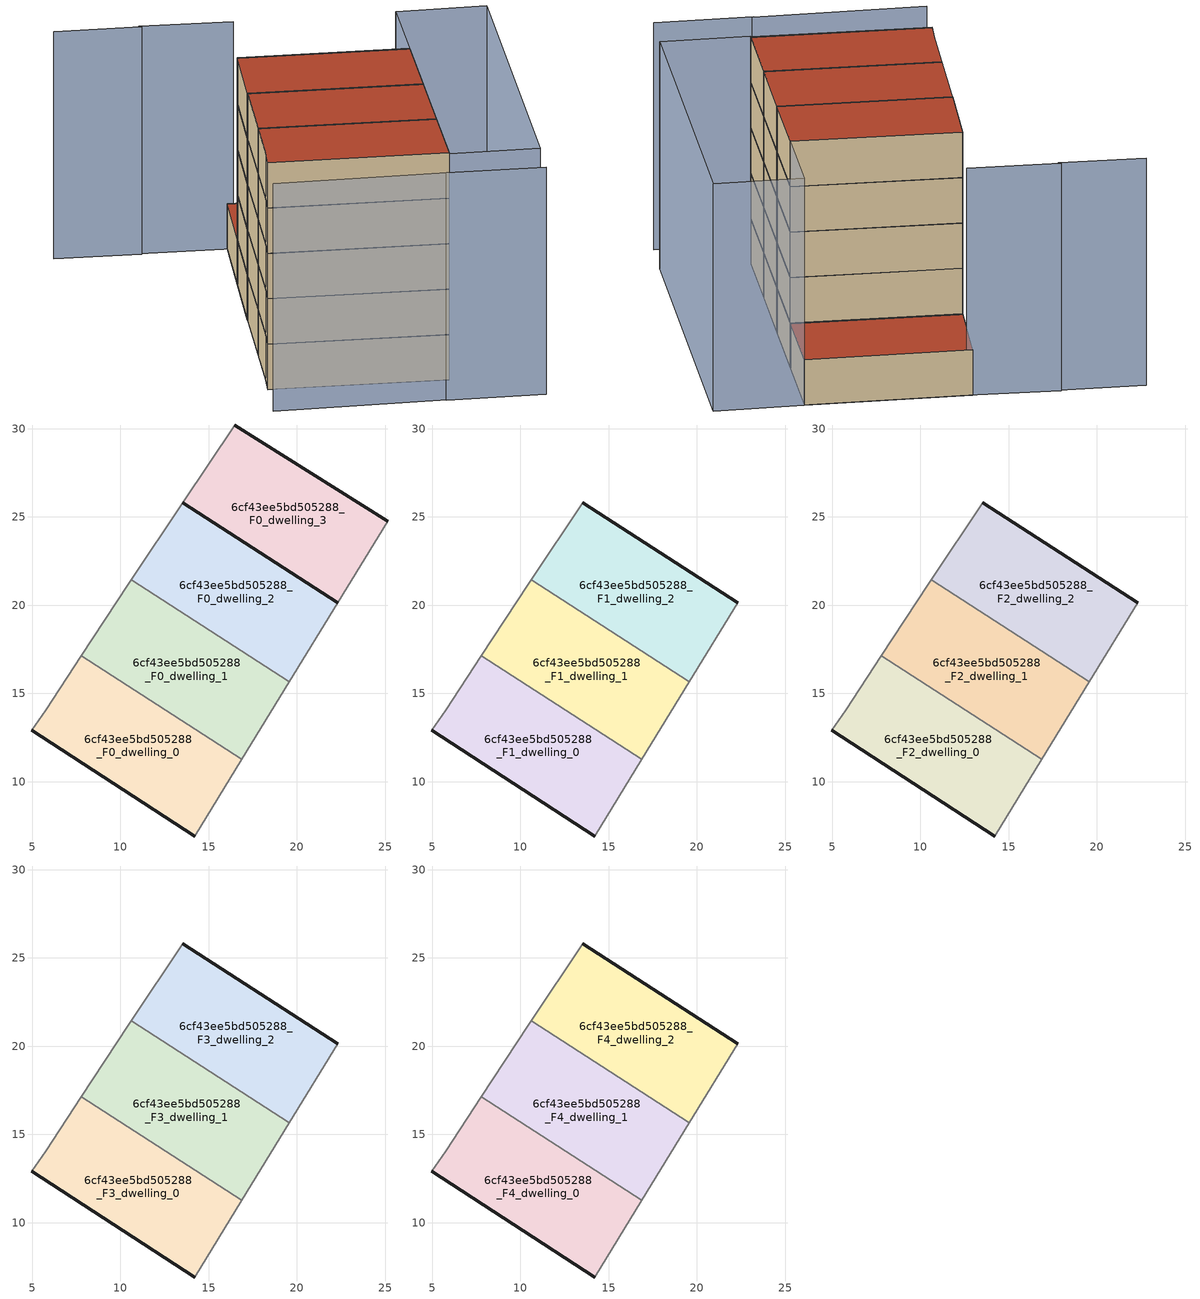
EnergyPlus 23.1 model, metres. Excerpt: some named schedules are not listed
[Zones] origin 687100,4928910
6cf43ee5bd505288_F0_dwelling_0
 floor ground (EU_floor_Construction): 14.22,6.92 16.88,11.26 7.8,17.14 5.78,14.06 4.98,12.91 z0
 wall outside (EU_wall_Construction): 14.22,6.92 4.98,12.91 z0:3
 wall adiabatic (EU_wall_Construction): 16.88,11.26 14.22,6.92 / 4.98,12.91 5.78,14.06 7.8,17.14 z0:3
 wall to 6cf43ee5bd505288_F0_dwelling_1 (EU_wall_Construction): 7.79,17.14 16.88,11.26 z0:3
6cf43ee5bd505288_F0_dwelling_1
 floor ground (EU_floor_Construction): 16.88,11.26 19.57,15.66 10.62,21.45 10.46,21.2 7.8,17.14 z0
 wall adiabatic (EU_wall_Construction): 19.57,15.66 16.88,11.26 / 7.8,17.14 10.46,21.2 10.62,21.45 z0:3
 wall to 6cf43ee5bd505288_F0_dwelling_2 (EU_wall_Construction): 10.62,21.45 19.57,15.66 z0:3
6cf43ee5bd505288_F0_dwelling_2
 floor ground (EU_floor_Construction): 19.57,15.66 22.32,20.13 13.54,25.82 10.62,21.45 z0
 wall outside (EU_wall_Construction): 13.54,25.82 22.32,20.13 z0:3
 wall adiabatic (EU_wall_Construction): 22.32,20.13 19.57,15.66 / 10.62,21.45 13.54,25.82 z0:3
6cf43ee5bd505288_F0_dwelling_3
 floor ground (EU_floor_Construction): 22.32,20.13 25.16,24.76 16.48,30.21 13.54,25.82 z0
 wall outside (EU_wall_Construction): 16.48,30.21 25.16,24.76 / 22.32,20.13 13.54,25.82 z0:3
 wall adiabatic (EU_wall_Construction): 25.16,24.76 22.32,20.13 / 13.54,25.82 16.48,30.21 z0:3
 roof outside (EU_roof_Construction): 25.16,24.76 22.32,20.13 13.54,25.82 16.48,30.21 z3
6cf43ee5bd505288_F1_dwelling_0
 floor to 6cf43ee5bd505288_F0_dwelling_0 (EU_floor_Construction): 14.22,6.92 16.88,11.26 7.79,17.14 5.78,14.06 4.98,12.91 z3
 wall outside (EU_wall_Construction): 14.22,6.92 4.98,12.91 z3:6
 wall adiabatic (EU_wall_Construction): 16.88,11.26 14.22,6.92 / 4.98,12.91 5.78,14.06 7.8,17.14 z3:6
 wall to 6cf43ee5bd505288_F1_dwelling_1 (EU_wall_Construction): 7.79,17.14 16.88,11.26 z3:6
6cf43ee5bd505288_F1_dwelling_1
 floor to 6cf43ee5bd505288_F0_dwelling_1 (EU_floor_Construction): 16.88,11.26 19.57,15.66 10.62,21.45 10.46,21.2 7.79,17.14 z3
 wall adiabatic (EU_wall_Construction): 19.57,15.66 16.88,11.26 / 7.8,17.14 10.46,21.2 10.62,21.45 z3:6
 wall to 6cf43ee5bd505288_F1_dwelling_2 (EU_wall_Construction): 10.62,21.45 19.57,15.66 z3:6
6cf43ee5bd505288_F1_dwelling_2
 floor to 6cf43ee5bd505288_F0_dwelling_2 (EU_floor_Construction): 19.57,15.66 22.32,20.13 13.54,25.82 10.62,21.45 z3
 wall outside (EU_wall_Construction): 13.54,25.82 22.32,20.13 z3:6
 wall adiabatic (EU_wall_Construction): 22.32,20.13 19.57,15.66 / 10.62,21.45 13.54,25.82 z3:6
6cf43ee5bd505288_F2_dwelling_0
 floor to 6cf43ee5bd505288_F1_dwelling_0 (EU_floor_Construction): 14.22,6.92 16.88,11.26 7.79,17.14 5.78,14.06 4.98,12.91 z6
 wall outside (EU_wall_Construction): 14.22,6.92 4.98,12.91 z6:9
 wall adiabatic (EU_wall_Construction): 16.88,11.26 14.22,6.92 / 4.98,12.91 5.78,14.06 7.8,17.14 z6:9
 wall to 6cf43ee5bd505288_F2_dwelling_1 (EU_wall_Construction): 7.79,17.14 16.88,11.26 z6:9
6cf43ee5bd505288_F2_dwelling_1
 floor to 6cf43ee5bd505288_F1_dwelling_1 (EU_floor_Construction): 16.88,11.26 19.57,15.66 10.62,21.45 10.46,21.2 7.79,17.14 z6
 wall adiabatic (EU_wall_Construction): 19.57,15.66 16.88,11.26 / 7.8,17.14 10.46,21.2 10.62,21.45 z6:9
 wall to 6cf43ee5bd505288_F2_dwelling_2 (EU_wall_Construction): 10.62,21.45 19.57,15.66 z6:9
6cf43ee5bd505288_F2_dwelling_2
 floor to 6cf43ee5bd505288_F1_dwelling_2 (EU_floor_Construction): 19.57,15.66 22.32,20.13 13.54,25.82 10.62,21.45 z6
 wall outside (EU_wall_Construction): 13.54,25.82 22.32,20.13 z6:9
 wall adiabatic (EU_wall_Construction): 22.32,20.13 19.57,15.66 / 10.62,21.45 13.54,25.82 z6:9
6cf43ee5bd505288_F3_dwelling_0
 floor to 6cf43ee5bd505288_F2_dwelling_0 (EU_floor_Construction): 14.22,6.92 16.88,11.26 7.79,17.14 5.78,14.06 4.98,12.91 z9
 wall outside (EU_wall_Construction): 14.22,6.92 4.98,12.91 z9:12
 wall adiabatic (EU_wall_Construction): 16.88,11.26 14.22,6.92 / 4.98,12.91 5.78,14.06 7.8,17.14 z9:12
 wall to 6cf43ee5bd505288_F3_dwelling_1 (EU_wall_Construction): 7.79,17.14 16.88,11.26 z9:12
6cf43ee5bd505288_F3_dwelling_1
 floor to 6cf43ee5bd505288_F2_dwelling_1 (EU_floor_Construction): 16.88,11.26 19.57,15.66 10.62,21.45 10.46,21.2 7.79,17.14 z9
 wall adiabatic (EU_wall_Construction): 19.57,15.66 16.88,11.26 / 7.8,17.14 10.46,21.2 10.62,21.45 z9:12
 wall to 6cf43ee5bd505288_F3_dwelling_2 (EU_wall_Construction): 10.62,21.45 19.57,15.66 z9:12
6cf43ee5bd505288_F3_dwelling_2
 floor to 6cf43ee5bd505288_F2_dwelling_2 (EU_floor_Construction): 19.57,15.66 22.32,20.13 13.54,25.82 10.62,21.45 z9
 wall outside (EU_wall_Construction): 13.54,25.82 22.32,20.13 z9:12
 wall adiabatic (EU_wall_Construction): 22.32,20.13 19.57,15.66 / 10.62,21.45 13.54,25.82 z9:12
6cf43ee5bd505288_F4_dwelling_0
 floor to 6cf43ee5bd505288_F3_dwelling_0 (EU_floor_Construction): 14.22,6.92 16.88,11.26 7.79,17.14 5.78,14.06 4.98,12.91 z12
 wall outside (EU_wall_Construction): 14.22,6.92 4.98,12.91 z12:15
 wall adiabatic (EU_wall_Construction): 16.88,11.26 14.22,6.92 / 4.98,12.91 5.78,14.06 7.8,17.14 z12:15
 wall to 6cf43ee5bd505288_F4_dwelling_1 (EU_wall_Construction): 7.79,17.14 16.88,11.26 z12:15
 roof outside (EU_roof_Construction): 16.88,11.26 14.22,6.92 4.98,12.91 5.78,14.06 7.8,17.14 z15
6cf43ee5bd505288_F4_dwelling_1
 floor to 6cf43ee5bd505288_F3_dwelling_1 (EU_floor_Construction): 16.88,11.26 19.57,15.66 10.62,21.45 10.46,21.2 7.79,17.14 z12
 wall adiabatic (EU_wall_Construction): 19.57,15.66 16.88,11.26 / 7.8,17.14 10.46,21.2 10.62,21.45 z12:15
 wall to 6cf43ee5bd505288_F4_dwelling_2 (EU_wall_Construction): 10.62,21.45 19.57,15.66 z12:15
 roof outside (EU_roof_Construction): 19.57,15.66 16.88,11.26 7.8,17.14 10.46,21.2 10.62,21.45 z15
6cf43ee5bd505288_F4_dwelling_2
 floor to 6cf43ee5bd505288_F3_dwelling_2 (EU_floor_Construction): 19.57,15.66 22.32,20.13 13.54,25.82 10.62,21.45 z12
 wall outside (EU_wall_Construction): 13.54,25.82 22.32,20.13 z12:15
 wall adiabatic (EU_wall_Construction): 22.32,20.13 19.57,15.66 / 10.62,21.45 13.54,25.82 z12:15
 roof outside (EU_roof_Construction): 22.32,20.13 19.57,15.66 10.62,21.45 13.54,25.82 z15
shading: 12.18,4.83 17.33,1.55 / 3.23,10.33 12.28,4.77 / 11.99,33.14 16.79,30.01 / 7.58,35.9 12.07,32.97 / 14.15,6.81 25.15,24.76 / 25.15,24.76 29.87,21.87 / 29.87,21.87 18.86,3.92 / 18.86,3.92 14.15,6.81 z0:15
[Building]
EU S2 Campaign: North Axis=0; Terrain=City; Solar Distribution=FullExterior
[Site:Location]
Bologna: Latitude=44.5; Longitude=11.25; Time Zone=1; Elevation=37
[SizingPeriod:WeatherFileDays]
AnnualSizingPeriod: Begin Month=1; Begin Day of Month=1; End Month=12; End Day of Month=31; Day of Week for Start Day=Monday; Use Weather File Daylight Saving Period=No; Use Weather File Rain and Snow Indicators=No
[MATERIAL]
EU_InternalMass_Material: Roughness=MediumRough; Thickness=0.1; Conductivity=1; Density=1800; Specific Heat=900; Thermal Absorptance=0.9; Solar Absorptance=0.7; Visible Absorptance=0.7
[MATERIAL:NOMASS] Roughness=MediumRough; Thermal Absorptance=0.9; Solar Absorptance=0.7; Visible Absorptance=0.7
Name | Thermal Resistance
EU_wall_NoMass | 0.905828
EU_roof_NoMass | 0.37593
EU_floor_NoMass | 0.67114
[CONSTRUCTION]
EU_wall_Construction: EU_wall_NoMass
EU_roof_Construction: EU_roof_NoMass
EU_floor_Construction: EU_floor_NoMass
EU_InternalMass_Construction: EU_InternalMass_Material
[ZONE] Type=1; Multiplier=1; Ceiling Height=autocalculate; Floor Area=autocalculate; Part of Total Floor Area=Yes
Name | Volume
6cf43ee5bd505288_F0_dwelling_0 | 166.234
6cf43ee5bd505288_F1_dwelling_0; 6cf43ee5bd505288_F2_dwelling_0; 6cf43ee5bd505288_F3_dwelling_0; 6cf43ee5bd505288_F4_dwelling_0 | 166.236
6cf43ee5bd505288_F0_dwelling_1 | 166.239
6cf43ee5bd505288_F1_dwelling_1; 6cf43ee5bd505288_F2_dwelling_1; 6cf43ee5bd505288_F3_dwelling_1; 6cf43ee5bd505288_F4_dwelling_1 | 166.238
6cf43ee5bd505288_F0_dwelling_2; 6cf43ee5bd505288_F1_dwelling_2; 6cf43ee5bd505288_F2_dwelling_2; 6cf43ee5bd505288_F3_dwelling_2; 6cf43ee5bd505288_F4_dwelling_2 | 166.243
6cf43ee5bd505288_F0_dwelling_3 | 166.244
[INTERNALMASS] Construction=EU_InternalMass_Construction
Name | Zone or ZoneList | Surface Area
6cf43ee5bd505288_F0_dwelling_0_EU_InternalMass | 6cf43ee5bd505288_F0_dwelling_0 | 55.4118
6cf43ee5bd505288_F0_dwelling_1_EU_InternalMass | 6cf43ee5bd505288_F0_dwelling_1 | 55.4129
6cf43ee5bd505288_F0_dwelling_2_EU_InternalMass | 6cf43ee5bd505288_F0_dwelling_2 | 55.4144
6cf43ee5bd505288_F0_dwelling_3_EU_InternalMass | 6cf43ee5bd505288_F0_dwelling_3 | 55.4146
6cf43ee5bd505288_F1_dwelling_0_EU_InternalMass | 6cf43ee5bd505288_F1_dwelling_0 | 73.883
6cf43ee5bd505288_F1_dwelling_1_EU_InternalMass | 6cf43ee5bd505288_F1_dwelling_1 | 73.8819
6cf43ee5bd505288_F1_dwelling_2_EU_InternalMass | 6cf43ee5bd505288_F1_dwelling_2 | 73.8821
6cf43ee5bd505288_F2_dwelling_0_EU_InternalMass | 6cf43ee5bd505288_F2_dwelling_0 | 73.883
6cf43ee5bd505288_F2_dwelling_1_EU_InternalMass | 6cf43ee5bd505288_F2_dwelling_1 | 73.8819
6cf43ee5bd505288_F2_dwelling_2_EU_InternalMass | 6cf43ee5bd505288_F2_dwelling_2 | 73.8821
6cf43ee5bd505288_F3_dwelling_0_EU_InternalMass | 6cf43ee5bd505288_F3_dwelling_0 | 73.883
6cf43ee5bd505288_F3_dwelling_1_EU_InternalMass | 6cf43ee5bd505288_F3_dwelling_1 | 73.8819
6cf43ee5bd505288_F3_dwelling_2_EU_InternalMass | 6cf43ee5bd505288_F3_dwelling_2 | 73.8821
6cf43ee5bd505288_F4_dwelling_0_EU_InternalMass | 6cf43ee5bd505288_F4_dwelling_0 | 73.883
6cf43ee5bd505288_F4_dwelling_1_EU_InternalMass | 6cf43ee5bd505288_F4_dwelling_1 | 73.8819
6cf43ee5bd505288_F4_dwelling_2_EU_InternalMass | 6cf43ee5bd505288_F4_dwelling_2 | 73.8821
[OTHEREQUIPMENT] Fuel Type=Electricity; Design Level Calculation Method=Watts/Area; Power per Zone Floor Area=1; Fraction Latent=0; Fraction Radiant=0; Fraction Lost=0; Carbon Dioxide Generation Rate=0; EndUse Subcategory=EU_Step8_InternalGains
Name | Zone or ZoneList or Space or SpaceList | Schedule
EU_Step8_InternalGain_6cf43ee5bd505288_F0_dwelling_0_f000 | 6cf43ee5bd505288_F0_dwelling_0 | EU_Step8_GainSchedule_6cf43ee5bd505288_F0_dwelling_0_f000
EU_Step8_InternalGain_6cf43ee5bd505288_F0_dwelling_1_f000 | 6cf43ee5bd505288_F0_dwelling_1 | EU_Step8_GainSchedule_6cf43ee5bd505288_F0_dwelling_1_f000
EU_Step8_InternalGain_6cf43ee5bd505288_F0_dwelling_2_f000 | 6cf43ee5bd505288_F0_dwelling_2 | EU_Step8_GainSchedule_6cf43ee5bd505288_F0_dwelling_2_f000
EU_Step8_InternalGain_6cf43ee5bd505288_F0_dwelling_3_f000 | 6cf43ee5bd505288_F0_dwelling_3 | EU_Step8_GainSchedule_6cf43ee5bd505288_F0_dwelling_3_f000
EU_Step8_InternalGain_6cf43ee5bd505288_F1_dwelling_0_f000 | 6cf43ee5bd505288_F1_dwelling_0 | EU_Step8_GainSchedule_6cf43ee5bd505288_F1_dwelling_0_f000
EU_Step8_InternalGain_6cf43ee5bd505288_F1_dwelling_1_f000 | 6cf43ee5bd505288_F1_dwelling_1 | EU_Step8_GainSchedule_6cf43ee5bd505288_F1_dwelling_1_f000
EU_Step8_InternalGain_6cf43ee5bd505288_F1_dwelling_2_f000 | 6cf43ee5bd505288_F1_dwelling_2 | EU_Step8_GainSchedule_6cf43ee5bd505288_F1_dwelling_2_f000
EU_Step8_InternalGain_6cf43ee5bd505288_F2_dwelling_0_f000 | 6cf43ee5bd505288_F2_dwelling_0 | EU_Step8_GainSchedule_6cf43ee5bd505288_F2_dwelling_0_f000
EU_Step8_InternalGain_6cf43ee5bd505288_F2_dwelling_1_f000 | 6cf43ee5bd505288_F2_dwelling_1 | EU_Step8_GainSchedule_6cf43ee5bd505288_F2_dwelling_1_f000
EU_Step8_InternalGain_6cf43ee5bd505288_F2_dwelling_2_f000 | 6cf43ee5bd505288_F2_dwelling_2 | EU_Step8_GainSchedule_6cf43ee5bd505288_F2_dwelling_2_f000
EU_Step8_InternalGain_6cf43ee5bd505288_F3_dwelling_0_f000 | 6cf43ee5bd505288_F3_dwelling_0 | EU_Step8_GainSchedule_6cf43ee5bd505288_F3_dwelling_0_f000
EU_Step8_InternalGain_6cf43ee5bd505288_F3_dwelling_1_f000 | 6cf43ee5bd505288_F3_dwelling_1 | EU_Step8_GainSchedule_6cf43ee5bd505288_F3_dwelling_1_f000
EU_Step8_InternalGain_6cf43ee5bd505288_F3_dwelling_2_f000 | 6cf43ee5bd505288_F3_dwelling_2 | EU_Step8_GainSchedule_6cf43ee5bd505288_F3_dwelling_2_f000
EU_Step8_InternalGain_6cf43ee5bd505288_F4_dwelling_0_f000 | 6cf43ee5bd505288_F4_dwelling_0 | EU_Step8_GainSchedule_6cf43ee5bd505288_F4_dwelling_0_f000
EU_Step8_InternalGain_6cf43ee5bd505288_F4_dwelling_1_f000 | 6cf43ee5bd505288_F4_dwelling_1 | EU_Step8_GainSchedule_6cf43ee5bd505288_F4_dwelling_1_f000
EU_Step8_InternalGain_6cf43ee5bd505288_F4_dwelling_2_f000 | 6cf43ee5bd505288_F4_dwelling_2 | EU_Step8_GainSchedule_6cf43ee5bd505288_F4_dwelling_2_f000
[ZONEVENTILATION:DESIGNFLOWRATE] Schedule=EU_AlwaysOn; Design Flow Rate Calculation Method=AirChanges/Hour; Air Changes per Hour=0.73129; Ventilation Type=Natural; Fan Pressure Rise=0; Fan Total Efficiency=1; Constant Term Coefficient=1; Temperature Term Coefficient=0; Velocity Term Coefficient=0; Velocity Squared Term Coefficient=0; Minimum Indoor Temperature=-100; Maximum Indoor Temperature=100; Delta Temperature=-100; Minimum Outdoor Temperature=-100; Maximum Outdoor Temperature=100; Maximum Wind Speed=40
Name | Zone or ZoneList or Space or SpaceList
EU_ConstantAir_6cf43ee5bd505288_F0_dwelling_0 | 6cf43ee5bd505288_F0_dwelling_0
EU_ConstantAir_6cf43ee5bd505288_F0_dwelling_1 | 6cf43ee5bd505288_F0_dwelling_1
EU_ConstantAir_6cf43ee5bd505288_F0_dwelling_2 | 6cf43ee5bd505288_F0_dwelling_2
EU_ConstantAir_6cf43ee5bd505288_F0_dwelling_3 | 6cf43ee5bd505288_F0_dwelling_3
EU_ConstantAir_6cf43ee5bd505288_F1_dwelling_0 | 6cf43ee5bd505288_F1_dwelling_0
EU_ConstantAir_6cf43ee5bd505288_F1_dwelling_1 | 6cf43ee5bd505288_F1_dwelling_1
EU_ConstantAir_6cf43ee5bd505288_F1_dwelling_2 | 6cf43ee5bd505288_F1_dwelling_2
EU_ConstantAir_6cf43ee5bd505288_F2_dwelling_0 | 6cf43ee5bd505288_F2_dwelling_0
EU_ConstantAir_6cf43ee5bd505288_F2_dwelling_1 | 6cf43ee5bd505288_F2_dwelling_1
EU_ConstantAir_6cf43ee5bd505288_F2_dwelling_2 | 6cf43ee5bd505288_F2_dwelling_2
EU_ConstantAir_6cf43ee5bd505288_F3_dwelling_0 | 6cf43ee5bd505288_F3_dwelling_0
EU_ConstantAir_6cf43ee5bd505288_F3_dwelling_1 | 6cf43ee5bd505288_F3_dwelling_1
EU_ConstantAir_6cf43ee5bd505288_F3_dwelling_2 | 6cf43ee5bd505288_F3_dwelling_2
EU_ConstantAir_6cf43ee5bd505288_F4_dwelling_0 | 6cf43ee5bd505288_F4_dwelling_0
EU_ConstantAir_6cf43ee5bd505288_F4_dwelling_1 | 6cf43ee5bd505288_F4_dwelling_1
EU_ConstantAir_6cf43ee5bd505288_F4_dwelling_2 | 6cf43ee5bd505288_F4_dwelling_2
[HVACTEMPLATE:THERMOSTAT] Constant Heating Setpoint=20; Constant Cooling Setpoint=50
EU_HeatOnly_6cf43ee5bd505288_F0_dwelling_0; EU_HeatOnly_6cf43ee5bd505288_F0_dwelling_1; EU_HeatOnly_6cf43ee5bd505288_F0_dwelling_2; EU_HeatOnly_6cf43ee5bd505288_F0_dwelling_3; EU_HeatOnly_6cf43ee5bd505288_F1_dwelling_0; EU_HeatOnly_6cf43ee5bd505288_F1_dwelling_1; EU_HeatOnly_6cf43ee5bd505288_F1_dwelling_2; EU_HeatOnly_6cf43ee5bd505288_F2_dwelling_0; EU_HeatOnly_6cf43ee5bd505288_F2_dwelling_1; EU_HeatOnly_6cf43ee5bd505288_F2_dwelling_2; EU_HeatOnly_6cf43ee5bd505288_F3_dwelling_0; EU_HeatOnly_6cf43ee5bd505288_F3_dwelling_1; EU_HeatOnly_6cf43ee5bd505288_F3_dwelling_2; EU_HeatOnly_6cf43ee5bd505288_F4_dwelling_0; EU_HeatOnly_6cf43ee5bd505288_F4_dwelling_1; EU_HeatOnly_6cf43ee5bd505288_F4_dwelling_2
[HVACTEMPLATE:ZONE:IDEALLOADSAIRSYSTEM] System Availability Schedule=EU_AlwaysOn; Maximum Heating Supply Air Temperature=50; Minimum Cooling Supply Air Temperature=13; Maximum Heating Supply Air Humidity Ratio=0.0156; Minimum Cooling Supply Air Humidity Ratio=0.0077; Heating Limit=NoLimit; Cooling Limit=NoLimit; Heating Availability Schedule=EU_AlwaysOn; Cooling Availability Schedule=EU_CoolingOff; Dehumidification Control Type=ConstantSensibleHeatRatio; Cooling Sensible Heat Ratio=0.7; Dehumidification Setpoint=60; Humidification Control Type=None; Humidification Setpoint=30; Outdoor Air Method=None; Outdoor Air Flow Rate per Person=0.00944; Outdoor Air Flow Rate per Zone Floor Area=0; Outdoor Air Flow Rate per Zone=0; Demand Controlled Ventilation Type=None; Outdoor Air Economizer Type=NoEconomizer; Heat Recovery Type=None; Sensible Heat Recovery Effectiveness=0.7; Latent Heat Recovery Effectiveness=0.65
Name | Template Thermostat
6cf43ee5bd505288_F0_dwelling_0 | EU_HeatOnly_6cf43ee5bd505288_F0_dwelling_0
6cf43ee5bd505288_F0_dwelling_1 | EU_HeatOnly_6cf43ee5bd505288_F0_dwelling_1
6cf43ee5bd505288_F0_dwelling_2 | EU_HeatOnly_6cf43ee5bd505288_F0_dwelling_2
6cf43ee5bd505288_F0_dwelling_3 | EU_HeatOnly_6cf43ee5bd505288_F0_dwelling_3
6cf43ee5bd505288_F1_dwelling_0 | EU_HeatOnly_6cf43ee5bd505288_F1_dwelling_0
6cf43ee5bd505288_F1_dwelling_1 | EU_HeatOnly_6cf43ee5bd505288_F1_dwelling_1
6cf43ee5bd505288_F1_dwelling_2 | EU_HeatOnly_6cf43ee5bd505288_F1_dwelling_2
6cf43ee5bd505288_F2_dwelling_0 | EU_HeatOnly_6cf43ee5bd505288_F2_dwelling_0
6cf43ee5bd505288_F2_dwelling_1 | EU_HeatOnly_6cf43ee5bd505288_F2_dwelling_1
6cf43ee5bd505288_F2_dwelling_2 | EU_HeatOnly_6cf43ee5bd505288_F2_dwelling_2
6cf43ee5bd505288_F3_dwelling_0 | EU_HeatOnly_6cf43ee5bd505288_F3_dwelling_0
6cf43ee5bd505288_F3_dwelling_1 | EU_HeatOnly_6cf43ee5bd505288_F3_dwelling_1
6cf43ee5bd505288_F3_dwelling_2 | EU_HeatOnly_6cf43ee5bd505288_F3_dwelling_2
6cf43ee5bd505288_F4_dwelling_0 | EU_HeatOnly_6cf43ee5bd505288_F4_dwelling_0
6cf43ee5bd505288_F4_dwelling_1 | EU_HeatOnly_6cf43ee5bd505288_F4_dwelling_1
6cf43ee5bd505288_F4_dwelling_2 | EU_HeatOnly_6cf43ee5bd505288_F4_dwelling_2
[SIZING:ZONE]
6cf43ee5bd505288_F0_dwelling_0: Zone Cooling Design Supply Air Temperature Input Method=SupplyAirTemperature; Zone Cooling Design Supply Air Temperature=13; Zone Heating Design Supply Air Temperature Input Method=SupplyAirTemperature; Zone Heating Design Supply Air Temperature=50; Zone Cooling Design Supply Air Humidity Ratio=0.008; Zone Heating Design Supply Air Humidity Ratio=0.008; Cooling Design Air Flow Method=DesignDay; Cooling Design Air Flow Rate=0; Cooling Minimum Air Flow per Zone Floor Area=0.000762; Cooling Minimum Air Flow=0; Cooling Minimum Air Flow Fraction=0.2; Heating Design Air Flow Method=DesignDay; Heating Design Air Flow Rate=0; Heating Maximum Air Flow per Zone Floor Area=0.002032; Heating Maximum Air Flow=0.141576; Heating Maximum Air Flow Fraction=0.3; Account for Dedicated Outdoor Air System=No; Dedicated Outdoor Air System Control Strategy=NeutralSupplyAir; Dedicated Outdoor Air Low Setpoint Temperature for Design=autosize; Dedicated Outdoor Air High Setpoint Temperature for Design=autosize; Zone Load Sizing Method=Sensible Load Only No Latent Load; Zone Latent Cooling Design Supply Air Humidity Ratio Input Method=HumidityRatioDifference; Zone Cooling Design Supply Air Humidity Ratio Difference=0.005; Zone Latent Heating Design Supply Air Humidity Ratio Input Method=HumidityRatioDifference; Zone Humidification Design Supply Air Humidity Ratio Difference=0.005
